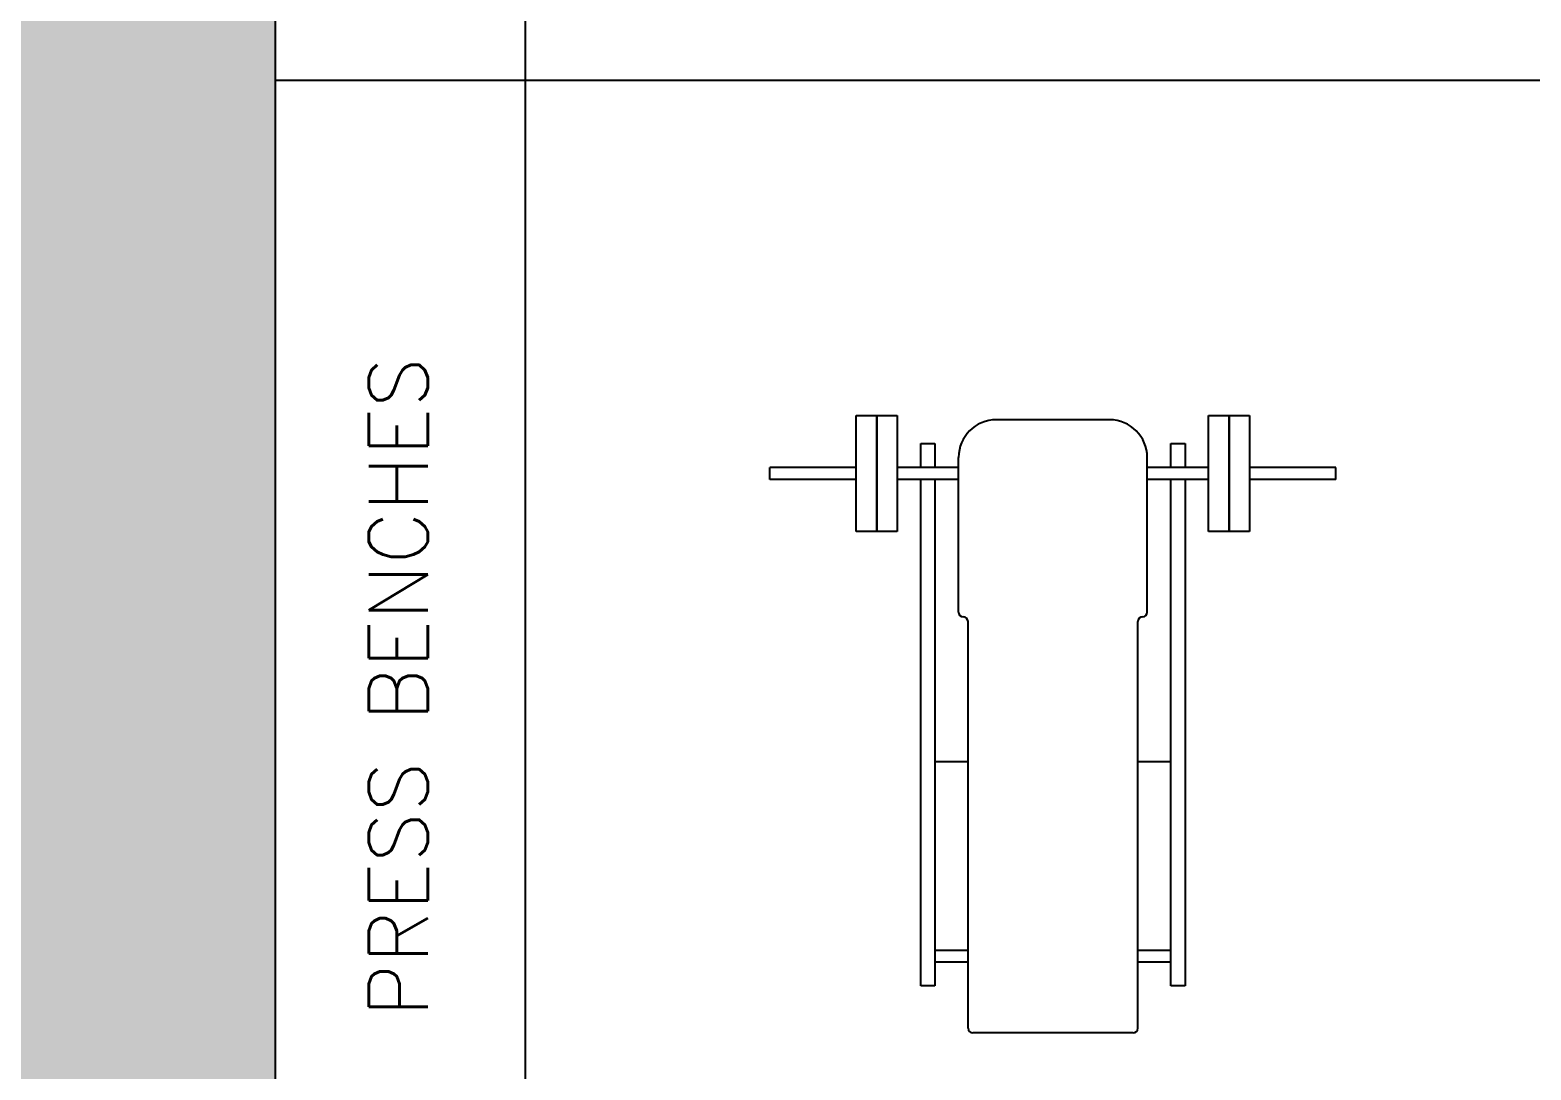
# Model space of a CAD drawing. Header units: millimetres. Extents: x 24547 to 62889, y 34568 to 56011.
# Drawn here: x 27729 to 30911, y 41996 to 44201 of the extents above; entities that cross this region are included whole.
import ezdxf

# ---------------------------------------------------------------- set-up
doc = ezdxf.new("R2010")
doc.units = ezdxf.units.MM
doc.layers.add('www.cad-blocks.net', color=7, linetype='Continuous')
doc.styles.get("Standard").update_dxf_attribs({"font": 'arial.ttf'})

# ---------------------------------------------------------------- blocks, each defined once
blk = doc.blocks.new('A$C7D787CB0')
for p, q in [((183.2, 1062.9), (183.2, 1309.1)), ((183.2, 1309.1), (226.6, 1309.1)), ((226.6, 1309.1), (226.6, 1062.9)), ((226.6, 1062.9), (226.6, 1309.1)), ((226.6, 1309.1), (270, 1309.1)), ((270, 1309.1), (270, 1062.9)), ((930, 1062.9), (930, 1309.1)), ((930, 1309.1), (973.4, 1309.1)), ((973.4, 1309.1), (973.4, 1062.9)), ((973.4, 1062.9), (973.4, 1309.1)), ((973.4, 1309.1), (1016.8, 1309.1)), ((1016.8, 1309.1), (1016.8, 1062.9)), ((720, 1300), (480, 1300)), ((320, 1250), (350, 1250)), ((320, 1198.5), (320, 1250)), ((350, 1250), (350, 1198.5)), ((850, 1250), (880, 1250)), ((850, 1198.5), (850, 1250)), ((880, 1250), (880, 1198.5)), ((400, 892.2), (400, 1220)), ((800, 892.2), (800, 1220)), ((0, 1173.5), (0, 1198.5)), ((183.2, 1198.5), (0, 1198.5)), ((400, 1198.5), (270, 1198.5)), ((930, 1198.5), (800, 1198.5)), ((1200, 1198.5), (1016.8, 1198.5)), ((1200, 1173.5), (1200, 1198.5)), ((183.2, 1173.5), (0, 1173.5)), ((400, 1173.5), (270, 1173.5)), ((320, 100), (320, 1173.5)), ((350, 1173.5), (350, 100)), ((930, 1173.5), (800, 1173.5)), ((850, 100), (850, 1173.5)), ((880, 1173.5), (880, 100)), ((1200, 1173.5), (1016.8, 1173.5)), ((226.6, 1062.9), (183.2, 1062.9)), ((270, 1062.9), (226.6, 1062.9)), ((973.4, 1062.9), (930, 1062.9)), ((1016.8, 1062.9), (973.4, 1062.9)), ((420, 10), (420, 872.2)), ((780, 10), (780, 872.2)), ((420, 575), (350, 575)), ((850, 575), (780, 575)), ((420, 175), (350, 175)), ((850, 175), (780, 175)), ((420, 150), (350, 150)), ((850, 150), (780, 150)), ((350, 100), (320, 100)), ((880, 100), (850, 100)), ((770, 0), (430, 0))]:
    blk.add_line(p, q)
for centre, radius, start, end in [((480, 1220), 80, 90, 180), ((720, 1220), 80, 0, 90), ((410, 892.2), 10, 180, 270), ((790, 892.2), 10, 270, 0), ((410, 872.2), 10, 0, 90), ((790, 872.2), 10, 90, 180), ((430, 10), 10, 180, 270), ((770, 10), 10, 270, 0)]:
    blk.add_arc(centre, radius, start, end)
blk = doc.blocks.new('FORMAT')
at = {"layer": 'www.cad-blocks.net', "true_color": 0x444444}
blk.add_hatch(color=250, dxfattribs=at).paths.add_polyline_path([(24547.5, 56010.9), (24547.5, 34567.8), (28248.9, 34567.8), (28248.9, 56010.9)])
at = {"layer": 'www.cad-blocks.net'}
blk.add_line((28248.9, 56010.9), (28248.9, 34567.8), dxfattribs=at)
at = {"layer": 'www.cad-blocks.net', "color": 250, "true_color": 0x444444}
blk.add_line((28248.9, 56010.9), (28248.9, 34567.8), dxfattribs=at)
at = {"layer": 'www.cad-blocks.net', "color": 155, "true_color": 0x546d8e}
for p, q in [((28248.9, 55267), (28248.9, 35325.8)), ((28778.4, 55267), (28778.4, 35325.8)), ((28248.9, 44094.9), (62888.5, 44094.9))]:
    blk.add_line(p, q, dxfattribs=at)
at = {"layer": 'www.cad-blocks.net', "color": 155, "true_color": 0x546d8e, "insert": (28447, 42108.8), "char_height": 125, "attachment_point": 1, "rotation": 90}
blk.add_mtext_dynamic_manual_height_columns('{\\Fsimplex|c0;PRESS BENCHES}', width=5331.342, gutter_width=12.5, heights=[0], dxfattribs=at)

msp = doc.modelspace()

# ---------------------------------------------------------------- block references
for name, p in [('FORMAT', (0, 0)), ('A$C7D787CB0', (29297.3, 42074.7))]:
    msp.add_blockref(name, p)

doc.saveas('drawing.dxf')
